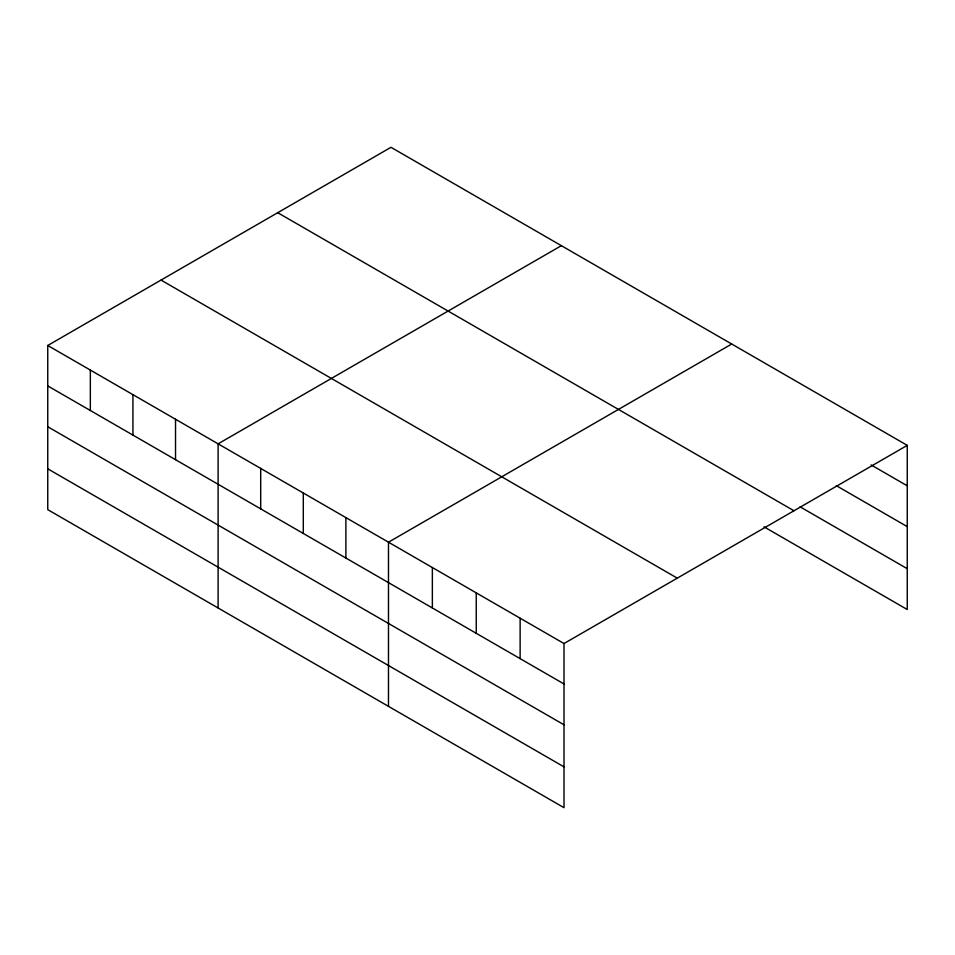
<?xml version="1.0" encoding="UTF-8"?>
<svg xmlns="http://www.w3.org/2000/svg" width="955" height="955" viewBox="0 0 955 955"><rect width="100%" height="100%" fill="white"/><g stroke="black" fill="none" stroke-linecap="round" stroke-linejoin="round"><path stroke-width="1.43" d="M564.011 724.797L564.011 643.539L47.75 345.483L47.75 509.636L564.011 807.691L564.011 724.797L47.75 426.742M763.988 526.814L907.25 609.517L907.25 445.364L390.989 147.309L47.75 345.483M561.361 245.674L218.11 443.836L218.11 607.989M731.721 344.027L388.482 542.201L388.482 706.354M564.011 643.539L907.25 445.364M871.115 464.93L907.25 485.797M836.27 485.641L907.25 526.623M800.123 506.842L907.25 568.691M277.726 212.702L793.975 510.758M161.025 280.078L677.274 578.145M47.75 385.916L564.011 683.971M47.75 468.81L564.011 766.865M520.129 618.207L520.129 658.628M476.247 592.864L476.247 633.296M432.364 567.533L432.364 607.965M345.889 517.61L345.889 558.042M303.296 493.019L303.296 533.451M260.703 468.428L260.703 508.86M175.529 419.245L175.529 459.677M132.936 394.654L132.936 435.086M90.343 370.074L90.343 410.495"/></g></svg>
